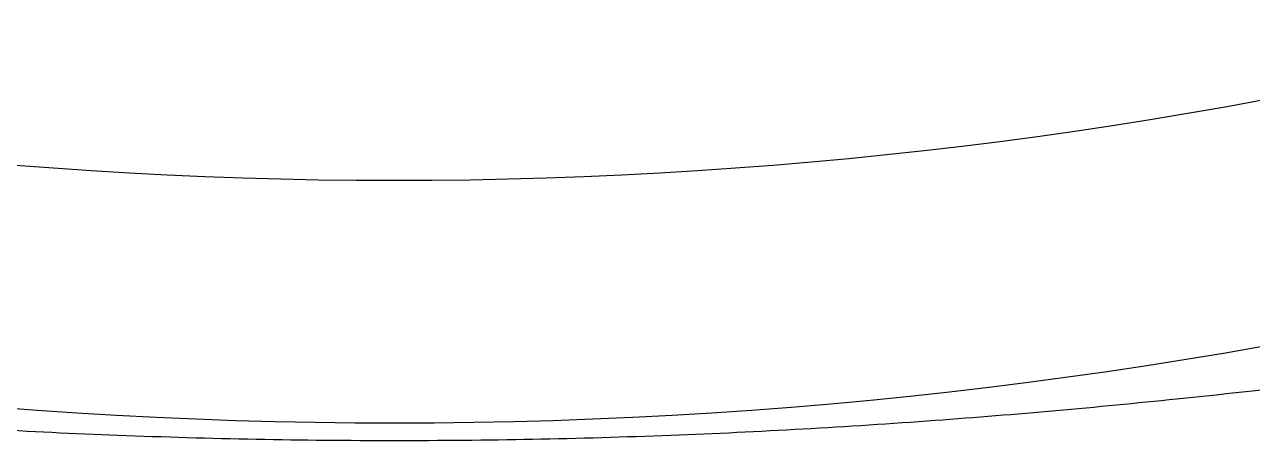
# Model space of a CAD drawing. Extents: x 8180 to 8774, y -5808 to -5388.
# Drawn here: x 8577.41 to 8588.38, y -5548.14 to -5544.43 of the extents above; entities that cross this region are included whole.
import ezdxf

# ---------------------------------------------------------------- set-up
doc = ezdxf.new("R2010")
doc.units = 0
doc.header["$LTSCALE"] = 7
doc.header["$MEASUREMENT"] = 0
doc.layers.add('DWG', color=7, linetype='CONTINUOUS')

msp = doc.modelspace()

# ---------------------------------------------------------------- linework, layer by layer
at = {"layer": 'DWG'}
for centre, radius, start, end in [((8580.716, -5503.576), 42.243, 255.2666, 284.7337), ((8580.716, -5503.709), 44.276, 255.2755, 284.7251)]:
    msp.add_arc(centre, radius, start, end, dxfattribs=at)
for points, knots in [([(8568.216, -5547.36), (8568.216, -5547.344), (8568.229, -5547.308), (8568.283, -5547.271), (8568.361, -5547.246), (8568.468, -5547.23), (8568.604, -5547.222), (8568.842, -5547.222), (8569.208, -5547.246), (8569.728, -5547.297), (8570.351, -5547.371), (8571.071, -5547.461), (8572.208, -5547.602), (8573.822, -5547.788), (8575.953, -5547.978), (8578.282, -5548.11), (8579.893, -5548.141), (8580.716, -5548.141)], [0, 0, 0, 0, 0.003837, 0.008477, 0.014877, 0.023398, 0.034159, 0.047191, 0.080023, 0.12162, 0.171566, 0.229364, 0.294487, 0.44441, 0.616296, 0.803969, 1, 1, 1, 1]), ([(8580.716, -5548.141), (8581.539, -5548.141), (8583.15, -5548.11), (8585.48, -5547.978), (8587.611, -5547.788), (8589.225, -5547.602), (8590.362, -5547.46), (8591.082, -5547.371), (8591.705, -5547.297), (8592.224, -5547.246), (8592.591, -5547.222), (8592.829, -5547.222), (8592.964, -5547.23), (8593.071, -5547.246), (8593.15, -5547.271), (8593.203, -5547.307), (8593.216, -5547.344), (8593.216, -5547.36)], [0, 0, 0, 0, 0.196034, 0.383708, 0.555593, 0.705517, 0.77064, 0.828438, 0.878383, 0.91998, 0.952811, 0.965842, 0.976602, 0.985123, 0.991523, 0.996162, 1, 1, 1, 1])]:
    msp.add_open_spline(points, degree=3, knots=knots, dxfattribs=at)

doc.saveas('drawing.dxf')
